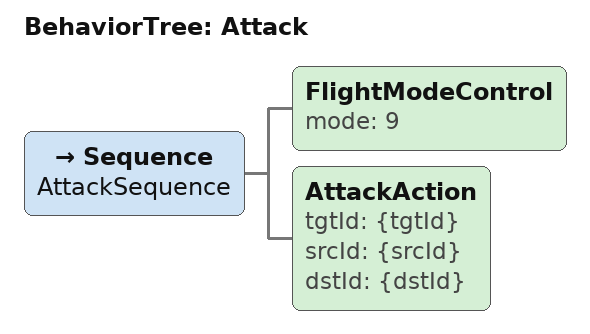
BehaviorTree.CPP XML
<?xml version="1.0" encoding="UTF-8"?>
<root BTCPP_format="4" main_tree_to_execute="Attack">
    <BehaviorTree ID="Attack">
        <Sequence name="AttackSequence">
            <!-- 进入OFFBOARD模式 -->
            <FlightModeControl mode="9" />

            <!-- 执行目标打击 -->
            <AttackAction tgtId="{tgtId}" srcId="{srcId}" dstId="{dstId}" />
        </Sequence>
    </BehaviorTree>
</root>
